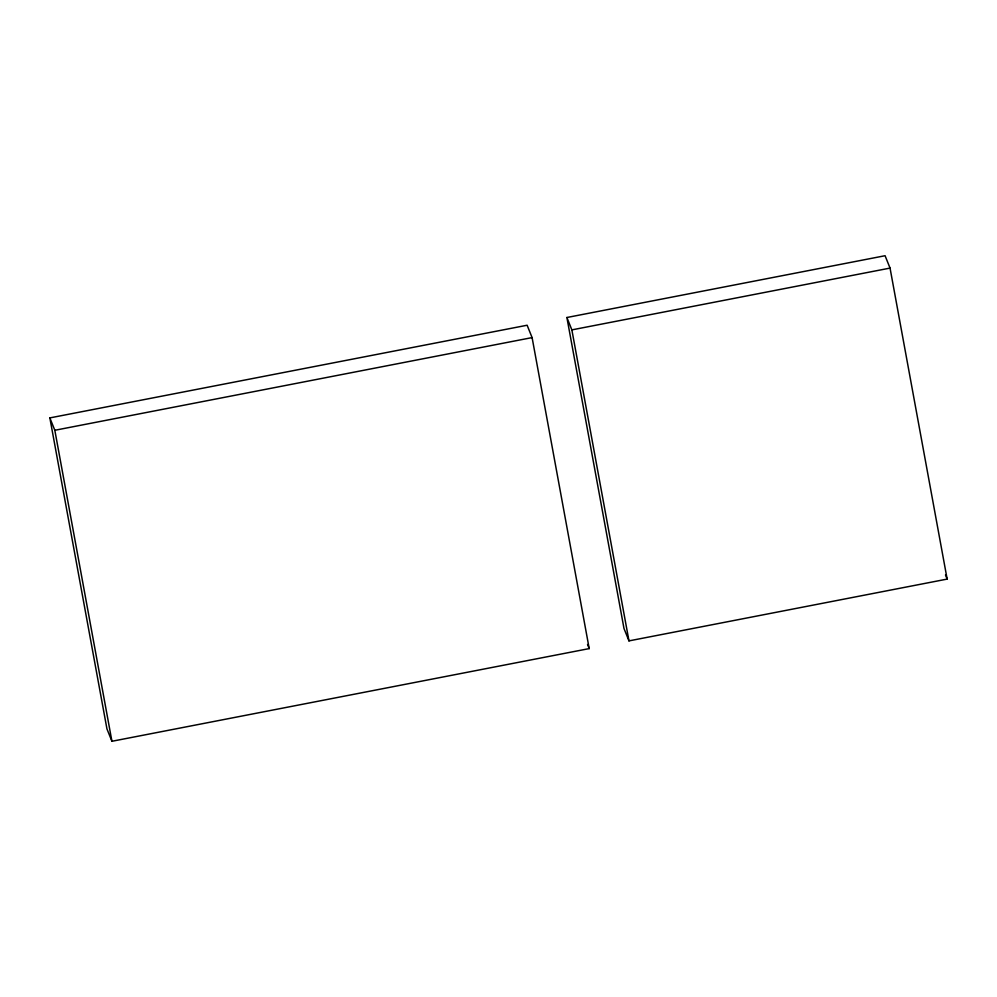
<?xml version="1.0" encoding="UTF-8"?>
<svg xmlns="http://www.w3.org/2000/svg" width="997" height="997" viewBox="0 0 997 997"><rect width="100%" height="100%" fill="white"/><g stroke="black" fill="none" stroke-linecap="round" stroke-linejoin="round"><path stroke-width="1.5" d="M49.85 417.905L527.126 325.234L532.099 337.597L589.202 648.598L111.926 741.282L106.953 728.907L49.85 417.905L54.823 430.28L111.926 741.282M566.894 317.507L885.074 255.718L890.047 268.093L947.15 579.095L628.97 640.884L623.997 628.509L566.894 317.507L571.867 329.882L628.97 640.884M54.823 430.28L532.099 337.597M571.867 329.882L890.047 268.093M945.492 574.97L947.15 579.095M587.545 644.473L589.202 648.598"/></g></svg>
